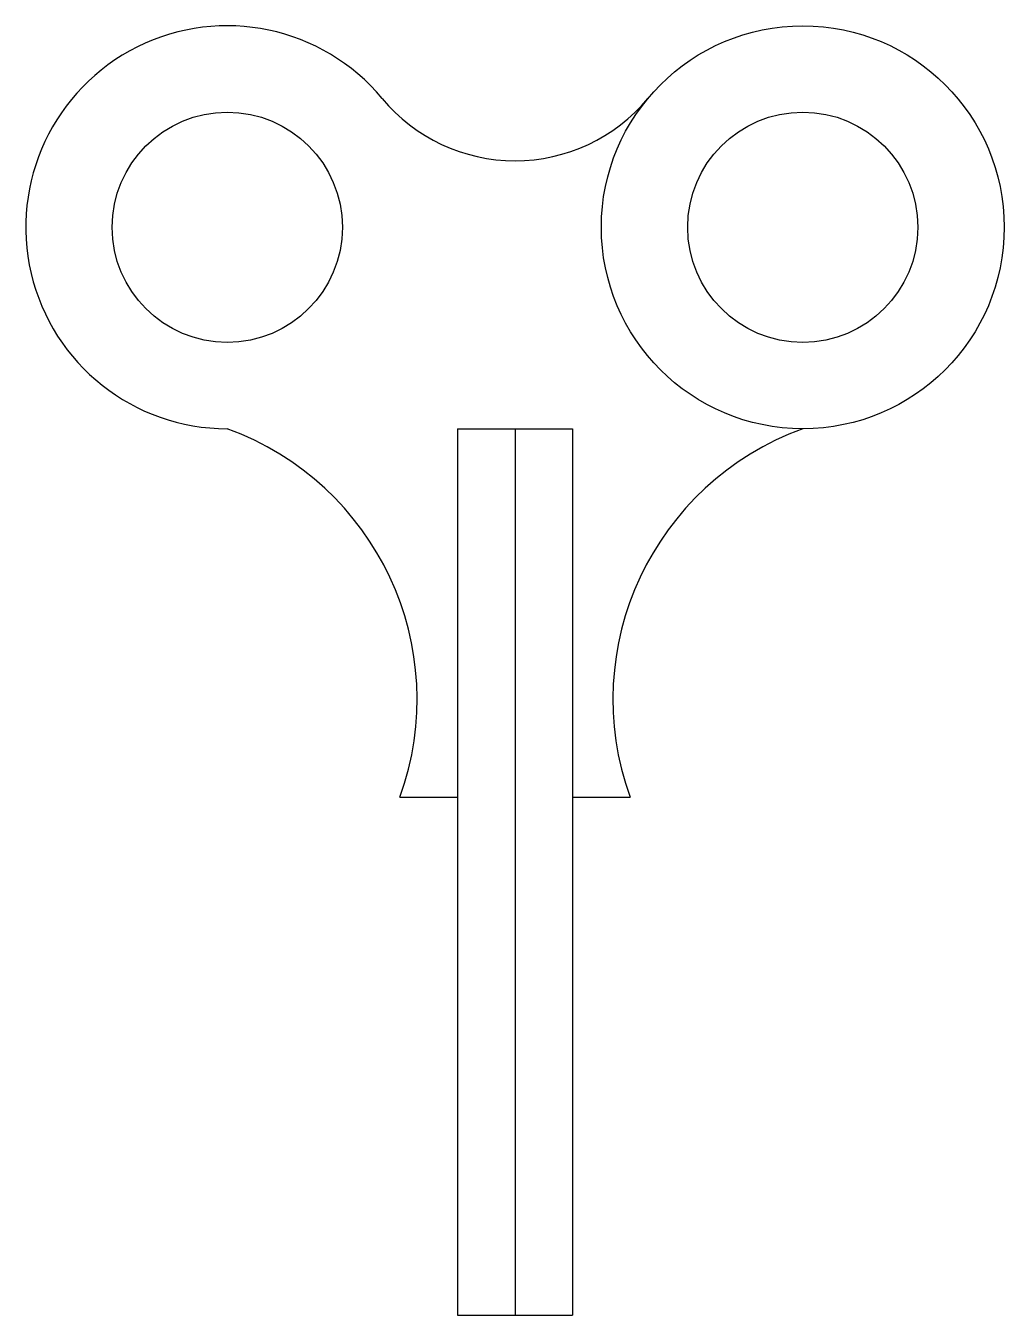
# Model space of a CAD drawing. Header units: millimetres. Extents: x 3196 to 3281, y 1044 to 1156.
import ezdxf

# ---------------------------------------------------------------- set-up
doc = ezdxf.new("R2010")
doc.units = ezdxf.units.MM

msp = doc.modelspace()

# ---------------------------------------------------------------- linework, layer by layer
for p, q in [((3233.14, 1121.11), (3243.14, 1121.11)), ((3233.14, 1121.11), (3233.14, 1044.11)), ((3238.14, 1121.11), (3238.14, 1044.11)), ((3243.14, 1121.11), (3243.14, 1044.11)), ((3228.14, 1089.11), (3233.14, 1089.11)), ((3243.14, 1089.11), (3248.14, 1089.11)), ((3233.14, 1044.11), (3243.14, 1044.11))]:
    msp.add_line(p, q)
for centre, radius in [((3263.14, 1138.61), 17.5), ((3213.14, 1138.61), 10), ((3263.14, 1138.61), 10)]:
    msp.add_circle(centre, radius)
for centre, radius, start, end in [((3213.14, 1138.61), 17.5, 39.7151, 270), ((3238.14, 1159.38), 15, 219.7151, 320.2849), ((3204.63, 1097.6), 25, 340.1378, 70.0919), ((3271.65, 1097.6), 25, 109.9081, 199.8622)]:
    msp.add_arc(centre, radius, start, end)

doc.saveas('drawing.dxf')
